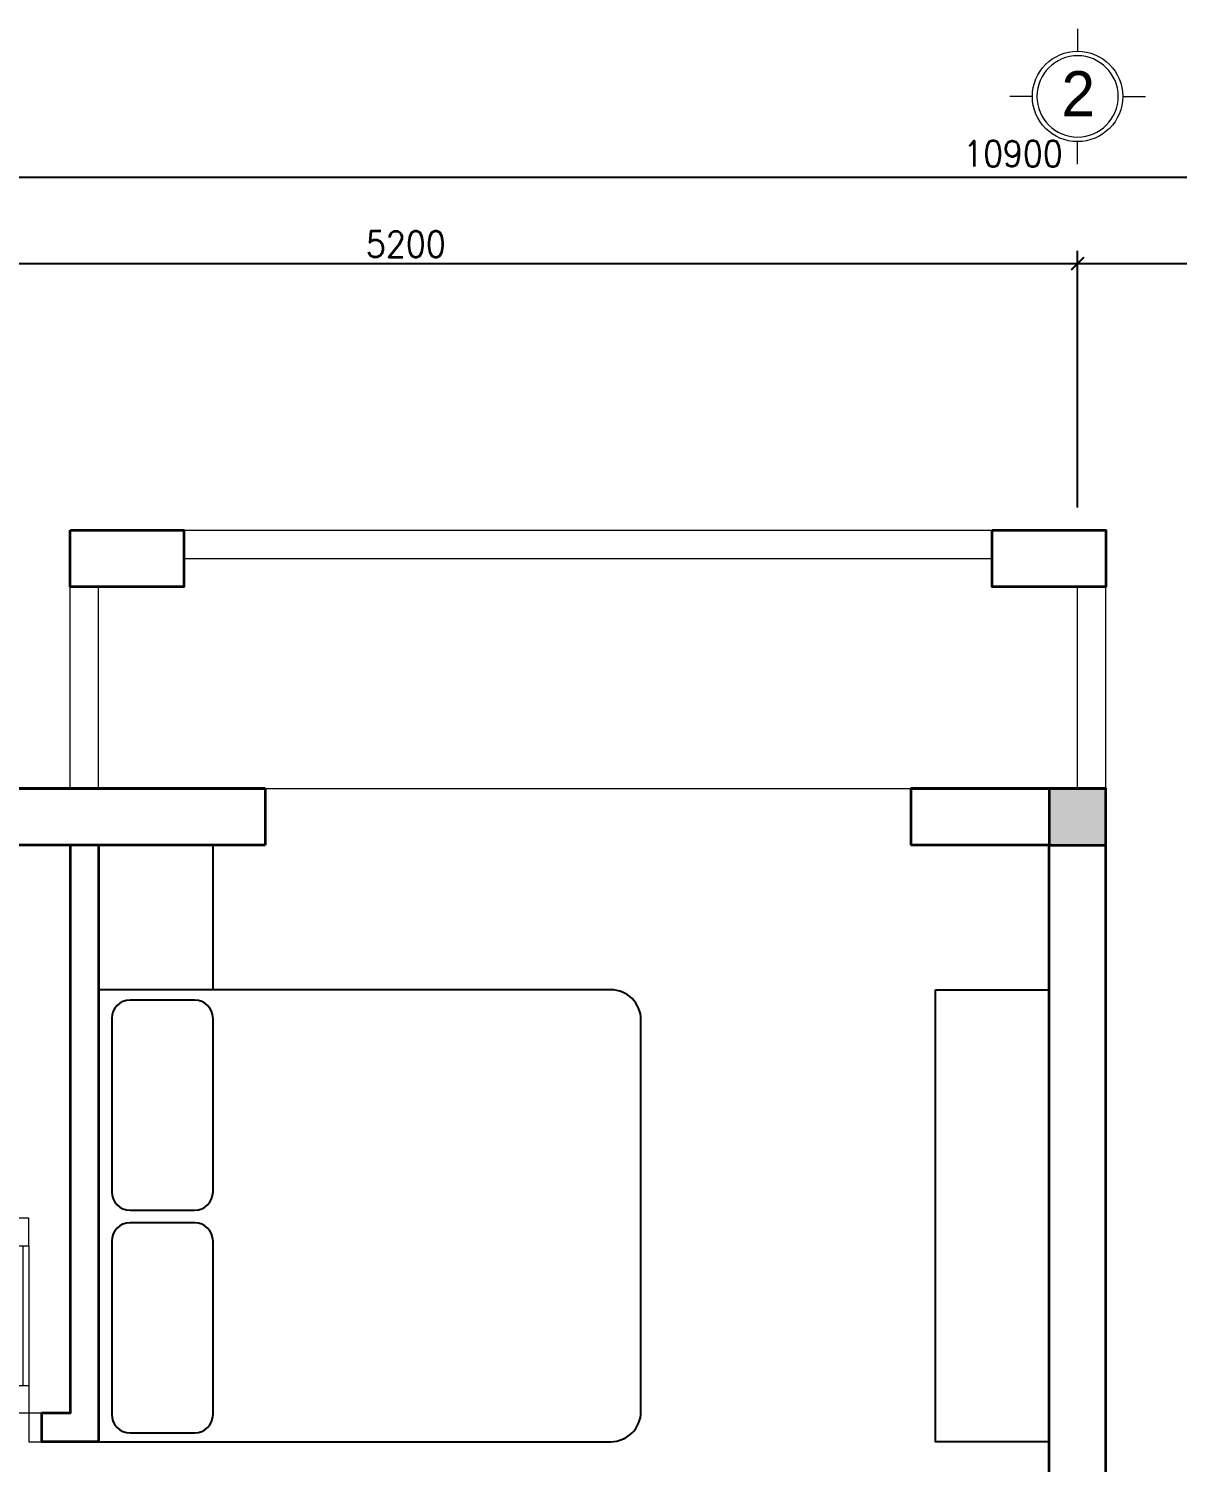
# Model space of a CAD drawing. Header units: millimetres. Extents: x -529782 to -142003, y -492574 to -273331.
# Drawn here: x -457378 to -452932, y -339826 to -334274 of the extents above; entities that cross this region are included whole.
import ezdxf
from ezdxf.enums import TextEntityAlignment as Align

# ---------------------------------------------------------------- set-up
doc = ezdxf.new("R2010")
doc.units = ezdxf.units.MM
doc.header["$LTSCALE"] = 500
doc.header["$MEASUREMENT"] = 0
doc.header["$PDMODE"] = 3
doc.linetypes.add('CENTER', pattern=[2, 1.25, -0.25, 0.25, -0.25])
doc.layers.get('0').update_dxf_attribs({"linetype": 'CONTINUOUS', "lineweight": 13})
doc.layers.get('Defpoints').update_dxf_attribs({"color": 255, "linetype": 'CONTINUOUS', "lineweight": 13})
for name, color, linetype, lineweight in [('1.cat 30', 30, 'CONTINUOUS', 35), ('1.cot', 2, 'CONTINUOUS', 35), ('2.thay 145', 145, 'CONTINUOUS', 18), ('3.manh 08', 8, 'CONTINUOUS', 9), ('4.dim 08', 8, 'CONTINUOUS', 13), ('7.tim 67', 67, 'CENTER', 9), ('9.text \xad white', 7, 'CONTINUOUS', 15), ('CA.dim 08', 251, 'CONTINUOUS', 13), ('noithat', 15, 'CONTINUOUS', 9)]:
    doc.layers.add(name, color=color, linetype=linetype, lineweight=lineweight)
doc.layers.add('NTHT', color=5, linetype='CONTINUOUS')
doc.styles.add('CA.JSC1', font='')
doc.styles.get("Standard").update_dxf_attribs({"font": 'txt.shx', "width": 0.9})
doc.styles.get('CA.JSC1').set_extended_font_data('.VnAvantH')
doc.dimstyles.new('CA 50', dxfattribs={"dimscale": 0, "dimtxt": 100, "dimasz": 50, "dimexe": 50, "dimexo": 0, "dimgap": 25, "dimtad": 1, "dimdec": 0, "dimzin": 0, "dimdsep": 46, "dimtxsty": 'Standard', "dimblk": 'ARCHTICK', "dimcen": 0.09, "dimdle": 50, "dimclrd": 256, "dimclre": 256, "dimclrt": 7, "dimadec": 0, "dimazin": 0, "dimtfac": 1, "dimtdec": 0, "dimtix": 1, "dimtmove": 2, "dimatfit": 3, "dimldrblk": 'DOT', "dimfxl": 1, "dimtolj": 1, "dimtzin": 0, "dimarcsym": 0})

# ---------------------------------------------------------------- blocks, each defined once
blk = doc.blocks.new('A$C1A9D127A')
at = {"layer": 'noithat', "color": 135, "linetype": 'Continuous'}
for p, q in [((49.99985728343017, 109.9998206971213), (-0.0001427165698260069, 109.9998206971213)), ((-0.0001427165698260069, 109.9998206971213), (-0.0001427165698260069, -0.000179302878677845)), ((49.99985728343017, -0.000179302878677845), (49.99985728343017, 109.9998206971213)), ((-0.0001427165698260069, -0.000179302878677845), (49.99985728343017, -0.000179302878677845))]:
    blk.add_line(p, q, dxfattribs=at)
blk = doc.blocks.new('A$C2BDB356E')
at = {"layer": 'noithat', "color": 135, "linetype": 'Continuous'}
for p, q in [((0.0007344302721321583, 599.9999563574092), (0.0007344302721321583, 699.9999563574092)), ((0.0007344302721321583, 699.9999563574092), (40.00073443027213, 699.9999563574092)), ((40.00073443027213, 699.9999563574092), (40.00073443027213, 599.9999563574092)), ((40.00073443027213, 599.9999563574092), (0.0007344302721321583, 599.9999563574092)), ((0.0007344302721321583, 99.99995635740925), (0.0007344302721321583, -4.364259075373411e-05)), ((40.00073443027213, 99.99995635740925), (0.0007344302721321583, 99.99995635740925)), ((40.00073443027213, -4.364259075373411e-05), (40.00073443027213, 99.99995635740925)), ((0.0007344302721321583, -4.364259075373411e-05), (40.00073443027213, -4.364259075373411e-05))]:
    blk.add_line(p, q, dxfattribs=at)
at = {"layer": 'noithat', "color": 8, "linetype": 'Continuous'}
for p, q in [((0.0007344302721321583, 99.99995635740925), (0.0007344302721321583, 599.9999563574092)), ((20.00073443027213, 599.9999563574092), (20.00073443027213, 99.99995635740925)), ((40.00073443027213, 599.9999563574092), (40.00073443027213, 99.99995635740925))]:
    blk.add_line(p, q, dxfattribs=at)
at = {"layer": 'noithat', "color": 1, "linetype": 'Continuous'}
blk.add_arc((10.18820847296689, 740.3098040898665), 740.9098847954065, 272.306074052381, 356.8812333185894, dxfattribs=at)
blk = doc.blocks.new('_ArchTick')
at = {"color": 1, "linetype": 'ByBlock', "const_width": 0.150000081}
blk.add_lwpolyline([(-0.5000002699998731, -0.5000002699998731), (0.5000002699998731, 0.5000002699998731)], dxfattribs=at)
blk = doc.blocks.new('*D1945')
at = {"layer": '7.tim 67', "linetype": 'Continuous', "lineweight": -2, "transparency": 16777216}
for p, q in [((-458518.2541006918, -336127.959706153), (-458518.2541006918, -335133.8315971727)), ((-453318.2541006918, -336127.959706153), (-453318.2541006918, -335133.8315971727)), ((-458568.2541006918, -335183.8315971727), (-453268.2541006918, -335183.8315971727))]:
    blk.add_line(p, q, dxfattribs=at)
at = {"layer": 'Defpoints', "color": 0, "linetype": 'Continuous', "transparency": 16777216}
for p in [(-453318.2541006918, -335183.8315971727), (-458518.2541006918, -336127.959706153), (-453318.2541006918, -336127.959706153)]:
    blk.add_point(p, dxfattribs=at)
at = {"layer": '7.tim 67', "linetype": 'Continuous', "lineweight": -2, "transparency": 16777216, "xscale": 50, "yscale": 50, "zscale": 50, "rotation": 180}
blk.add_blockref('_ArchTick', (-458518.2541006918, -335183.8315971727), dxfattribs=at)
at = {"layer": '7.tim 67', "linetype": 'Continuous', "lineweight": -2, "transparency": 16777216, "xscale": 50, "yscale": 50, "zscale": 50}
blk.add_blockref('_ArchTick', (-453318.2541006918, -335183.8315971727), dxfattribs=at)
at = {"layer": '7.tim 67', "color": 7, "linetype": 'Continuous', "transparency": 16777216, "insert": (-455918.2541006918, -335108.8315971727), "char_height": 100, "attachment_point": 5}
blk.add_mtext('\\A1;5200', dxfattribs=at)
blk = doc.blocks.new('_DOT')
at = {"color": 1, "linetype": 'ByBlock'}
blk.add_line((-0.5, 0), (-1, 0), dxfattribs=at)
at = {"color": 1, "linetype": 'ByBlock', "const_width": 0.5}
blk.add_lwpolyline([(-0.25, 0, 1), (0.25, 0, 1)], format="xyb", close=True, dxfattribs=at)
blk = doc.blocks.new('*D1946')
at = {"layer": '7.tim 67', "linetype": 'Continuous', "lineweight": -2, "transparency": 16777216}
for p, q in [((-453318.2541006918, -336127.959706153), (-453318.2541006918, -335133.8315971727)), ((-447618.2541006918, -336127.959706153), (-447618.2541006918, -335133.8315971727)), ((-453368.2541006918, -335183.8315971727), (-447568.2541006918, -335183.8315971727))]:
    blk.add_line(p, q, dxfattribs=at)
at = {"layer": 'Defpoints', "color": 0, "linetype": 'Continuous', "transparency": 16777216}
for p in [(-447618.2541006918, -335183.8315971727), (-453318.2541006918, -336127.959706153), (-447618.2541006918, -336127.959706153)]:
    blk.add_point(p, dxfattribs=at)
at = {"layer": '7.tim 67', "linetype": 'Continuous', "lineweight": -2, "transparency": 16777216, "xscale": 50, "yscale": 50, "zscale": 50, "rotation": 180}
blk.add_blockref('_ArchTick', (-453318.2541006918, -335183.8315971727), dxfattribs=at)
at = {"layer": '7.tim 67', "linetype": 'Continuous', "lineweight": -2, "transparency": 16777216, "xscale": 50, "yscale": 50, "zscale": 50}
blk.add_blockref('_ArchTick', (-447618.2541006918, -335183.8315971727), dxfattribs=at)
at = {"layer": '7.tim 67', "color": 7, "linetype": 'Continuous', "transparency": 16777216, "insert": (-450468.2541006918, -335108.8315971727), "char_height": 100, "attachment_point": 5}
blk.add_mtext('\\A1;5700', dxfattribs=at)
blk = doc.blocks.new('*D1947')
at = {"layer": '7.tim 67', "linetype": 'Continuous', "lineweight": -2, "transparency": 16777216}
for p, q in [((-458518.2541006918, -335864.7047946941), (-458518.2541006918, -334799.1464143479)), ((-447618.2541006918, -335864.7047946941), (-447618.2541006918, -334799.1464143479)), ((-458568.2541006918, -334849.1464143479), (-447568.2541006918, -334849.1464143479))]:
    blk.add_line(p, q, dxfattribs=at)
at = {"layer": 'Defpoints', "color": 0, "linetype": 'Continuous', "transparency": 16777216}
for p in [(-447618.2541006918, -334849.1464143479), (-458518.2541006918, -335864.7047946941), (-447618.2541006918, -335864.7047946941)]:
    blk.add_point(p, dxfattribs=at)
at = {"layer": '7.tim 67', "linetype": 'Continuous', "lineweight": -2, "transparency": 16777216, "xscale": 50, "yscale": 50, "zscale": 50, "rotation": 180}
blk.add_blockref('_ArchTick', (-458518.2541006918, -334849.1464143479), dxfattribs=at)
at = {"layer": '7.tim 67', "linetype": 'Continuous', "lineweight": -2, "transparency": 16777216, "xscale": 50, "yscale": 50, "zscale": 50}
blk.add_blockref('_ArchTick', (-447618.2541006918, -334849.1464143479), dxfattribs=at)
at = {"layer": '7.tim 67', "color": 7, "linetype": 'Continuous', "transparency": 16777216, "insert": (-453568.2541006918, -334758.2233110321), "char_height": 100, "attachment_point": 5}
blk.add_mtext('\\A1;10900', dxfattribs=at)
blk = doc.blocks.new('A$C41BA5761')
at = {"layer": '2.thay 145'}
blk.add_lwpolyline([(839.9994073519047, 524.9998310285737, -3898660.642287513), (839.9994073521084, 525.0001542164828, 1.154242490888426e-06), (839.9994073524431, 524.9999926225864, 1.154242490888426e-06)], format="xyb", dxfattribs=at)
at = {"layer": '3.manh 08'}
for p, q in [((524.9994049160159, 1050.000159478077), (524.9994049160159, 875.0001713204256)), ((174.9994048396911, 525.0001523148676), (-0.000583361616008915, 525.0001523148676)), ((874.9994049923262, 525.0001523148676), (1049.999393193633, 525.0001523148676)), ((524.9994049160159, 0.0001831847475841641), (524.9994049160159, 175.000171342399))]:
    blk.add_line(p, q, dxfattribs=at)
blk.add_arc((524.9994049160159, 525.0001713313977), 349.9999999890093, 359.9999968883953, 359.9999381014106, dxfattribs=at)

msp = doc.modelspace()

# ---------------------------------------------------------------- hatches: boundary and pattern name
at = {"layer": '1.cot'}
msp.add_hatch(color=256, dxfattribs=at).paths.add_polyline_path([(-453208.2541006918, -337216.0464328588), (-453428.2541006918, -337216.0464328588), (-453428.2541006918, -337436.0464328588), (-453208.2541006918, -337436.0464328588)])

# ---------------------------------------------------------------- linework, layer by layer
at = {"layer": '1.cat 30'}
for p, q in [((-457518.2541006918, -337216.0464328588), (-456463.2541006918, -337216.0464328588)), ((-456463.2541006918, -337216.0464328588), (-456463.2541006918, -337436.0464328588)), ((-453963.2541006918, -337216.0464328588), (-453208.2541006918, -337216.0464328588)), ((-453963.2541006918, -337216.0464328588), (-453963.2541006918, -337436.0464328588)), ((-457328.2541006918, -339636.0464328589), (-457328.2541006918, -339746.0464328589)), ((-457328.2541006918, -339636.0464328589), (-457328.2541006918, -339746.0464328589))]:
    msp.add_line(p, q, dxfattribs=at)
for points in [[(-457218.2541006918, -336216.0464328587), (-456778.2541006918, -336216.0464328587), (-456778.2541006918, -336436.0464328587), (-457218.2541006918, -336436.0464328587)], [(-453648.2541006918, -336216.0464328588), (-453208.2541006918, -336216.0464328588), (-453208.2541006918, -336436.0464328588), (-453648.2541006918, -336436.0464328588)]]:
    msp.add_lwpolyline(points, close=True, dxfattribs=at)
for points in [[(-456463.2541006918, -337216.0464328588), (-457518.2541006917, -337216.0464328588), (-457518.2541006917, -337216.0464328588), (-458628.2541006918, -337216.0464328588), (-458628.2541006918, -347236.0464328588), (-447508.2541006918, -347236.0464328588), (-447508.2541006917, -343826.0464328587), (-447728.2541006918, -343826.0464328587)], [(-453208.2541006918, -337216.0464328588), (-453963.2541006918, -337216.0464328588)], [(-452208.2541006918, -341006.0464328588), (-453208.2541006918, -341006.0464328588), (-453208.2541006918, -337216.0464328588)], [(-456463.2541006918, -337436.0464328588), (-457518.2541006917, -337436.0464328588), (-458518.2541006918, -337436.0464328588), (-458518.2541006918, -339636.0464328588)], [(-457218.2541006918, -337436.0464328588), (-457218.2541006918, -339636.0464328589), (-457328.2541006918, -339636.0464328589)], [(-457108.2541006918, -337436.0464328588), (-457108.2541006918, -339746.0464328589), (-457328.2541006918, -339746.0464328589)], [(-453428.2541006918, -341116.0464328588), (-453428.2541006918, -337436.0464328588), (-453963.2541006918, -337436.0464328588)]]:
    msp.add_lwpolyline(points, dxfattribs=at)
at = {"layer": '1.cot'}
msp.add_lwpolyline([(-453428.2541006918, -337436.0464328588), (-453208.2541006918, -337436.0464328588), (-453208.2541006918, -337216.0464328588), (-453428.2541006918, -337216.0464328588)], close=True, dxfattribs=at)
at = {"layer": '4.dim 08'}
for p, q in [((-457218.2541006918, -336216.0464328587), (-453208.2541006918, -336216.0464328588)), ((-453208.2541006918, -337216.0464328588), (-453208.2541006918, -336216.0464328588)), ((-456778.2541006918, -336326.0464328587), (-453648.2541006918, -336326.0464328589)), ((-453318.2541006918, -337216.0464328588), (-453318.2541006918, -336436.0464328588))]:
    msp.add_line(p, q, dxfattribs=at)
at = {"layer": 'CA.dim 08'}
for p, q in [((-457218.2541006918, -337216.0464328588), (-457218.2541006918, -336216.0464328587)), ((-457108.2541006918, -337216.0464328588), (-457108.2541006918, -336436.0464328587)), ((-456463.2541006918, -337216.0464328588), (-453963.2541006918, -337216.0464328588))]:
    msp.add_line(p, q, dxfattribs=at)
at = {"layer": 'NTHT'}
for p, q in [((-456664.7468986476, -337996.0464328365), (-456664.7468986476, -337436.0464328588)), ((-455124.9207673373, -337996.0464328365), (-457108.2541006918, -337996.0464328365)), ((-457108.2541006918, -337996.0464328365), (-457108.2541006918, -339746.0464328589)), ((-456735.7338010746, -338035.6951006414), (-456985.5535347576, -338035.6951006414)), ((-457056.5404371845, -338106.6820030721), (-457056.5404371845, -338778.6085432754)), ((-456664.7468986476, -338778.6085432754), (-456664.7468986476, -338106.6820030721)), ((-455008.2541006694, -339629.3797661872), (-455008.2541006694, -338112.7130995081)), ((-456985.5535347576, -338849.5954456987), (-456735.7338010746, -338849.5954456987)), ((-456735.7338010746, -338898.1042870642), (-456985.5535347576, -338898.1042870642)), ((-457056.5404371845, -338969.0911894874), (-457056.5404371845, -339641.0177296908)), ((-456664.7468986476, -339641.0177296908), (-456664.7468986476, -338969.0911894874)), ((-456985.5535347576, -339712.0046321215), (-456735.7338010746, -339712.0046321215)), ((-457108.2541006918, -339746.0464328589), (-455124.9207673373, -339746.0464328589))]:
    msp.add_line(p, q, dxfattribs=at)
msp.add_lwpolyline([(-453868.2541006918, -337996.0464328365), (-453428.2541006918, -337996.0464328365), (-453428.2541006918, -339746.0464328589), (-453868.2541006918, -339746.0464328589)], close=True, dxfattribs=at)
for centre, radius, start, end in [((-455124.9207673373, -338112.7130995081), 116.6666666678871, 7.016709298534877e-15, 90), ((-456985.5535347576, -338106.6820030721), 70.98690242850137, 90, 180), ((-456735.7338010746, -338106.6820030721), 70.98690242852808, 7.016709298534877e-15, 90), ((-456985.5535347576, -338778.6085432754), 70.98690242849898, 180, 270), ((-456735.7338010746, -338778.6085432754), 70.98690242852558, 270, 7.016709298534877e-15), ((-456985.5535347576, -338969.0911894874), 70.98690242850353, 90, 180), ((-456735.7338010746, -338969.0911894874), 70.9869024285299, 7.016709298534877e-15, 90), ((-456985.5535347576, -339641.0177296908), 70.98690242850353, 180, 270), ((-456735.7338010746, -339641.0177296908), 70.9869024285299, 270, 7.016709298534877e-15), ((-455124.9207673373, -339629.3797661872), 116.6666666678871, 270, 7.016709298534877e-15)]:
    msp.add_arc(centre, radius, start, end, dxfattribs=at)

# ---------------------------------------------------------------- block references
at = {"layer": '2.thay 145', "xscale": 0.5, "yscale": 0.5, "zscale": 0.5}
msp.add_blockref('A$C41BA5761', (-453580.7538031498, -334799.1465059403), dxfattribs=at)
at = {"layer": 'noithat', "xscale": 1.080000000016298, "yscale": 1.07999999995809, "zscale": 1.079999999984008, "rotation": 180}
msp.add_blockref('A$C2BDB356E', (-457378.2533075071, -338880.0464800222), dxfattribs=at)
at = {"layer": 'noithat', "rotation": 180}
msp.add_blockref('A$C1A9D127A', (-457328.2542434083, -339636.0466121617), dxfattribs=at)

# ---------------------------------------------------------------- texts
at = {"layer": '9.text \xad white', "style": 'CA.JSC1'}
msp.add_text('2', height=174.9999882000658, dxfattribs=at).set_placement((-453315.5037841692, -334524.8964840603), align=Align.MIDDLE)

# ---------------------------------------------------------------- dimensions: what is measured, and where the dimension line sits
at = {"layer": '7.tim 67', "color": 9, "linetype": 'Continuous'}
dim = msp.add_linear_dim(base=(-447618.2541006918, -334849.1464143479), p1=(-458518.2541006918, -335864.7047946941), p2=(-447618.2541006918, -335864.7047946941), dimstyle='CA 50', override={"dimscale": 1}, dxfattribs=at)
dim.commit()
dim.dimension.update_dxf_attribs({"geometry": '*D1947', "text_midpoint": (-453568.2541006918, -334758.2233110321), "dimtype": 160})
for base, p1, p2, picture, middle in [((-453318.2541006918, -335183.8315971727), (-458518.2541006918, -336127.959706153), (-453318.2541006918, -336127.959706153), '*D1945', (-455918.2541006918, -335108.8315971727)), ((-447618.2541006918, -335183.8315971727), (-453318.2541006918, -336127.959706153), (-447618.2541006918, -336127.959706153), '*D1946', (-450468.2541006918, -335108.8315971727))]:
    dim = msp.add_linear_dim(base=base, p1=p1, p2=p2, dimstyle='CA 50', override={"dimscale": 1}, dxfattribs=at)
    dim.commit()
    dim.dimension.update_dxf_attribs({"geometry": picture, "text_midpoint": middle})

doc.saveas('drawing.dxf')
